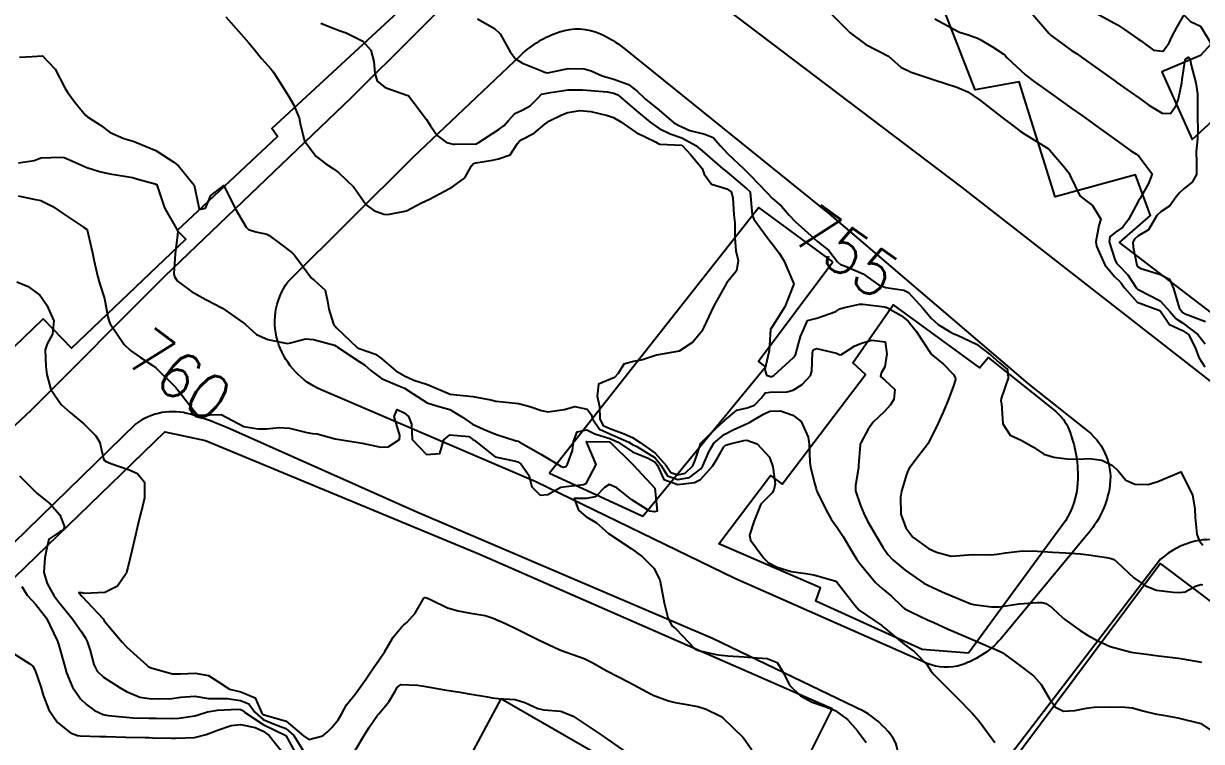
# Model space of a CAD drawing. Header units: metres. Extents: x 307586 to 320046, y 7427249 to 7434250.
# Drawn here: x 316941.9 to 317045, y 7432226.3 to 7432289 of the extents above; entities that cross this region are included whole.
import ezdxf
from ezdxf.enums import TextEntityAlignment as Align

# ---------------------------------------------------------------- set-up
doc = ezdxf.new("R2010")
doc.units = ezdxf.units.M
doc.header["$MEASUREMENT"] = 0
for name, color, linetype in [('Cotas', 45, 'Continuous'), ('Curvas de Nivel 1m', 11, 'Continuous'), ('Curvas de Nivel 5m', 15, 'Continuous'), ('Edificações', 30, 'Continuous'), ('Vias Primárias', 230, 'Continuous')]:
    doc.layers.add(name, color=color, linetype=linetype)
doc.styles.add('Style-STANDARD', font='STANDARD.shx')

msp = doc.modelspace()

# ---------------------------------------------------------------- linework, layer by layer
at = {"layer": 'Curvas de Nivel 1m', "flags": 128}
for points, elevation in [([(317012.23, 7432290.25), (317013.65, 7432288.84), (317013.95, 7432288.54), (317014.26, 7432288.23), (317015.63, 7432287.22), (317017.61, 7432286.19), (317018.68, 7432285.25), (317019.6, 7432284.8), (317021.59, 7432284.14), (317023.59, 7432283.48), (317024.55, 7432283.07), (317025.58, 7432282.39), (317025.95, 7432282.09), (317027.55, 7432280.85), (317028.61, 7432280.05), (317029.14, 7432279.65), (317029.54, 7432279.39), (317031.15, 7432278.4), (317031.52, 7432278.16), (317031.69, 7432278.02), (317032.93, 7432276.59), (317033.37, 7432276), (317033.5, 7432275.73), (317034.35, 7432273.99), (317034.98, 7432273.49), (317035.46, 7432273.14), (317036.18, 7432271.96), (317036.02, 7432271.39), (317035.74, 7432269.97), (317035.8, 7432269.59), (317036.52, 7432267.96), (317037.39, 7432266.94), (317037.89, 7432266.45), (317038.26, 7432265.94), (317039.36, 7432264.69), (317041.26, 7432263.99), (317041.35, 7432263.95), (317041.39, 7432263.9), (317042.18, 7432262.73), (317043.34, 7432262.22), (317043.85, 7432261.86), (317044.44, 7432260.73), (317044.76, 7432259.86), (317045.29, 7432259.03)], 754), ([(317030.07, 7432290.04), (317031.64, 7432288.22), (317031.85, 7432288.02), (317033.63, 7432286.7), (317034.05, 7432286.42), (317034.7, 7432285.98), (317035.61, 7432285.32), (317037.52, 7432283.95), (317037.59, 7432283.9), (317038.74, 7432283.09), (317039.58, 7432282.49), (317040.39, 7432281.91), (317041.56, 7432281.22), (317042.28, 7432281.18), (317042.78, 7432281.89), (317042.99, 7432282.47), (317043.27, 7432283.88), (317043.31, 7432284.17), (317043.57, 7432285.88), (317043.58, 7432285.92), (317043.62, 7432285.98), (317043.85, 7432286.1), (317043.99, 7432285.87), (317044.08, 7432285.41), (317044.5, 7432283.87), (317044.64, 7432282.92), (317044.64, 7432281.86), (317044.64, 7432280.78), (317044.67, 7432279.86), (317044.63, 7432278.96), (317044.53, 7432277.86), (317044.56, 7432276.91), (317044.55, 7432275.86), (317044.18, 7432275.19), (317043.48, 7432274.64), (317043.08, 7432274.28), (317042.76, 7432273.89), (317042.23, 7432273.13), (317041.46, 7432272.61), (317041.09, 7432272.27), (317040.87, 7432271.91), (317040.34, 7432271.01), (317039.43, 7432270.46), (317039.14, 7432270.21), (317038.97, 7432269.93), (317039, 7432269.51), (317039.33, 7432267.92), (317039.35, 7432267.87), (317039.4, 7432267.82), (317039.68, 7432267.63), (317041.39, 7432267.11), (317042.2, 7432266.7), (317042.55, 7432265.88), (317043.03, 7432264.2), (317043.26, 7432263.87), (317043.3, 7432263.82), (317043.35, 7432263.79), (317043.55, 7432263.67), (317045.34, 7432263.01)], 752), ([(317035.77, 7432289.97), (317037.65, 7432288.93), (317038.25, 7432288.54), (317039.12, 7432287.93), (317039.43, 7432287.71), (317039.64, 7432287.56), (317040.8, 7432286.73), (317041.63, 7432286.65), (317042.16, 7432287.37), (317042.4, 7432287.89), (317042.83, 7432288.71), (317043.51, 7432289.88)], 751), ([(316959.65, 7432289.63), (316960.31, 7432288.87), (316961.62, 7432287.39), (316962.08, 7432286.85), (316962.77, 7432286.01), (316963.6, 7432285.06), (316963.78, 7432284.83), (316964.15, 7432284.26), (316965.05, 7432282.82), (316965.55, 7432281.96), (316966.05, 7432280.8), (316966.17, 7432280.17), (316966.53, 7432278.8), (316967.5, 7432277.45), (316968.4, 7432276.78), (316969.07, 7432276.35), (316969.49, 7432276.03), (316970.83, 7432274.75), (316971.46, 7432273.87), (316971.92, 7432273.2), (316972.59, 7432272.72), (316973.45, 7432272.39), (316973.8, 7432272.35), (316975.45, 7432272.69), (316976.76, 7432273.37), (316977.46, 7432273.71), (316979.21, 7432274.64), (316979.47, 7432274.77), (316980.56, 7432275.55), (316981.14, 7432276.62), (316981.31, 7432276.81), (316981.5, 7432276.87), (316982.98, 7432277.11), (316983.5, 7432277.23), (316984.5, 7432277.58), (316985.14, 7432278.57), (316985.32, 7432278.78), (316985.53, 7432278.9), (316986.62, 7432279.47), (316987.54, 7432280.25), (316987.94, 7432280.54), (316989.02, 7432281.06), (316989.55, 7432281.27), (316990.61, 7432281.46), (316991.56, 7432281.36), (316993.03, 7432281), (316993.55, 7432280.83), (316994.18, 7432280.46), (316995.53, 7432279.52), (316997.24, 7432278.72), (316997.52, 7432278.54), (316997.6, 7432278.51), (316999.52, 7432278.41), (316999.55, 7432278.4), (317000.33, 7432277.57), (317001.32, 7432276.38), (317001.49, 7432275.88), (317002.11, 7432275), (317003.48, 7432274.6), (317003.85, 7432274.35), (317004, 7432273.82), (317004.09, 7432272.34), (317004.16, 7432271.63), (317004.16, 7432270.34), (317004.25, 7432269.18), (317004.47, 7432268.34), (317004.3, 7432267.43), (317003.45, 7432266.35), (317003.41, 7432266.31), (317003.37, 7432266.24), (317002.33, 7432264.37), (317001.45, 7432262.5), (317001.4, 7432262.38), (317001.38, 7432262.33), (317001.33, 7432262.23), (317000.49, 7432261.21), (316999.3, 7432260.4), (316997.3, 7432260.07), (316996.08, 7432259.66), (316995.29, 7432259.52), (316994.47, 7432259.28), (316993.97, 7432258.46), (316993.64, 7432258.11), (316993.28, 7432257.97), (316992.23, 7432257.53), (316992.13, 7432256.49), (316992.33, 7432255.57), (316992.37, 7432254.48), (316992.66, 7432253.91), (316993.22, 7432253.65), (316994.48, 7432253.19), (316995.22, 7432252.86), (316995.89, 7432252.44), (316997.2, 7432251.48), (316998.15, 7432250.42), (316998.58, 7432249.81), (316999.17, 7432249.6), (316999.83, 7432249.74), (317000.49, 7432250.39), (317000.69, 7432250.88), (317001.2, 7432252.38), (317002.05, 7432253.2), (317003.23, 7432254.32), (317003.25, 7432254.33), (317003.27, 7432254.35), (317004.33, 7432255.25), (317005.24, 7432255.46), (317005.88, 7432255.69), (317006.49, 7432256.32), (317006.82, 7432256.76), (317007.26, 7432256.84), (317008.7, 7432256.85), (317009.26, 7432257.01), (317010.05, 7432257.49), (317010.78, 7432258.27), (317010.9, 7432258.65), (317010.95, 7432260.26), (317011.03, 7432260.54), (317011.31, 7432260.65), (317013.05, 7432260.23), (317013.23, 7432260.16), (317013.3, 7432260.11), (317013.45, 7432260.08), (317013.66, 7432260.23), (317014.65, 7432260.88), (317015.32, 7432261.15), (317016.15, 7432261.38), (317017.32, 7432261.22), (317017.45, 7432260.19), (317017.29, 7432259.03), (317016.98, 7432258.5), (317016.9, 7432258.19), (317017.28, 7432257.89), (317018.16, 7432257.07), (317018.06, 7432256.18), (317017.75, 7432255.68), (317017.25, 7432255.13), (317016.75, 7432254.68), (317016.28, 7432254.2), (317015.83, 7432253.6), (317015.22, 7432252.47), (317015.14, 7432252.28), (317015.12, 7432252.21), (317014.99, 7432250.41), (317014.97, 7432250.21), (317014.71, 7432248.68), (317014.72, 7432248.21), (317015.15, 7432246.92), (317015.45, 7432246.21), (317015.78, 7432245.56), (317016.57, 7432244.2), (317017.1, 7432243.29), (317017.55, 7432242.64), (317017.99, 7432242.18), (317019.08, 7432241.28), (317020.71, 7432240.14), (317021.06, 7432239.95), (317022.31, 7432239.38), (317023.05, 7432239.06), (317024.82, 7432238.32), (317025.04, 7432238.26), (317026.63, 7432238.07), (317027.04, 7432238.05), (317027.29, 7432238.07), (317029.05, 7432238.32), (317030.62, 7432238.45), (317031.05, 7432238.44), (317031.38, 7432238.35), (317031.91, 7432238.01), (317032.49, 7432237.45), (317033.03, 7432236.96), (317034.38, 7432235.98), (317035.02, 7432235.59), (317035.85, 7432235.13), (317037, 7432234.59), (317038.83, 7432234.09), (317039, 7432234.06), (317040.18, 7432233.91), (317040.99, 7432233.8), (317042.71, 7432233.59), (317042.99, 7432233.56), (317043.34, 7432233.51), (317044.99, 7432233.22)], 757), ([(316967.95, 7432289.09), (316968.75, 7432288.77), (316969.64, 7432288.4), (316970.16, 7432288.23), (316971.62, 7432287.5), (316972.31, 7432286.73), (316972.6, 7432285.72), (316972.66, 7432284.72), (316972.89, 7432284.02), (316973.58, 7432283.45), (316975.47, 7432282.8), (316975.57, 7432282.76), (316975.65, 7432282.69), (316976.04, 7432282.22), (316977.18, 7432280.67), (316977.54, 7432280.11), (316978.12, 7432279.25), (316978.93, 7432278.65), (316979.52, 7432278.5), (316979.66, 7432278.5), (316981.52, 7432278.53), (316981.6, 7432278.54), (316981.72, 7432278.62), (316983.54, 7432279.83), (316983.98, 7432280.15), (316984.37, 7432280.58), (316984.93, 7432281.2), (316985.56, 7432281.48), (316986.27, 7432281.85), (316986.96, 7432282.56), (316987.26, 7432282.87), (316987.58, 7432282.95), (316988.05, 7432283.02), (316989.58, 7432283.25), (316990.84, 7432283.25), (316991.58, 7432283.2), (316992.99, 7432283.08), (316993.58, 7432282.97), (316993.92, 7432282.82), (316994.35, 7432282.47), (316995.56, 7432281.42), (316996.77, 7432280.44), (316997.54, 7432279.87), (316998.52, 7432279.4), (316999.53, 7432279.07), (317000.74, 7432278.39), (317001.51, 7432277.76), (317003.13, 7432276.36), (317003.33, 7432276.19), (317003.49, 7432276.06), (317005.21, 7432274.59), (317005.47, 7432274.36), (317005.5, 7432274.33), (317005.51, 7432274.29), (317005.67, 7432272.33), (317005.82, 7432271.96), (317007.01, 7432270.31), (317007.19, 7432270.08), (317007.42, 7432269.8), (317008.07, 7432268.96), (317008.47, 7432268.29), (317009.31, 7432266.35), (317009.32, 7432266.28), (317009.3, 7432266.21), (317008.54, 7432264.29), (317007.33, 7432262.4), (317007.3, 7432262.35), (317007.29, 7432262.31), (317007.16, 7432260.46), (317007.14, 7432260.31), (317006.8, 7432258.8), (317006.93, 7432258.31), (317007.28, 7432258.19), (317007.4, 7432258.19), (317007.6, 7432258.31), (317009.3, 7432259.86), (317009.48, 7432260.1), (317009.52, 7432260.28), (317009.91, 7432261.69), (317010.17, 7432262.27), (317010.52, 7432263.09), (317011.34, 7432263.29), (317013.01, 7432263.89), (317013.35, 7432264.1), (317013.44, 7432264.14), (317013.77, 7432264.23), (317015.06, 7432264.51), (317015.36, 7432264.52), (317017.27, 7432264.28), (317017.35, 7432264.26), (317017.41, 7432264.25), (317017.52, 7432264.19), (317018.71, 7432263.53), (317019.34, 7432263.02), (317020.02, 7432262.15), (317021.3, 7432260.2), (317021.35, 7432260.14), (317022.43, 7432259.26), (317023.29, 7432258.38), (317023.45, 7432258.11), (317023.46, 7432257.93), (317023.28, 7432257.39), (317022.82, 7432256.12), (317022.35, 7432255.02), (317021.94, 7432254.13), (317021.22, 7432252.63), (317021.04, 7432252.32), (317020.92, 7432252.14), (317020.18, 7432251.17), (317019.42, 7432250.16), (317019.33, 7432250.01), (317019.18, 7432249.64), (317018.74, 7432248.17), (317018.65, 7432247.66), (317018.69, 7432246.17), (317019.12, 7432244.96), (317019.75, 7432244.15), (317021.1, 7432243.17), (317021.82, 7432242.85), (317023.1, 7432242.5), (317024.6, 7432242.6), (317025.1, 7432242.64), (317026.56, 7432242.62), (317027.1, 7432242.67), (317027.83, 7432242.79), (317029.1, 7432242.94), (317030.17, 7432242.96), (317031.1, 7432242.91), (317031.94, 7432242.85), (317033.1, 7432242.77), (317034.39, 7432242.68), (317035.1, 7432242.61), (317036.68, 7432242.37), (317037.1, 7432242.3), (317037.35, 7432242.2), (317037.64, 7432241.94), (317039.07, 7432240.61), (317040.08, 7432239.91), (317041.06, 7432239.52), (317042.51, 7432239.33), (317043.06, 7432239.3), (317043.56, 7432239.36), (317044.47, 7432239.86), (317044.92, 7432240), (317045.07, 7432239.99)], 756), ([(317021.66, 7432289.47), (317023.06, 7432288.71), (317023.65, 7432288.39), (317023.83, 7432288.3), (317024.41, 7432288.11), (317025.34, 7432287.8), (317025.64, 7432287.66), (317026.7, 7432287.01), (317027.63, 7432286.41), (317027.8, 7432286.25), (317027.98, 7432286.06), (317029.6, 7432284.56), (317030.26, 7432284.03), (317031.58, 7432283.1), (317033.13, 7432282), (317033.57, 7432281.69), (317034.57, 7432280.98), (317035.55, 7432280.27), (317035.97, 7432279.97), (317037.53, 7432278.85), (317038.06, 7432278.48), (317038.82, 7432277.93), (317039.25, 7432277.65), (317039.52, 7432277.46), (317040.68, 7432275.91), (317040.34, 7432275.06), (317039.71, 7432273.92), (317039.62, 7432273.77), (317039.47, 7432273.54), (317038.59, 7432271.93), (317038.12, 7432271.26), (317037.44, 7432270.77), (317036.97, 7432270.42), (317036.91, 7432269.96), (317037.41, 7432268.43), (317037.56, 7432268.1), (317037.7, 7432267.95), (317038.54, 7432267.08), (317039.3, 7432265.92), (317039.38, 7432265.82), (317039.57, 7432265.73), (317041.37, 7432264.81), (317042.22, 7432263.89), (317042.74, 7432263.28), (317043.34, 7432262.9), (317044.66, 7432261.86), (317045.32, 7432261.04)], 753), ([(316941.6, 7432286.12), (316942.7, 7432286.18), (316943.6, 7432286.22), (316944.72, 7432285.06), (316945.57, 7432283.44), (316945.79, 7432283.05), (316946.42, 7432282.17), (316947.37, 7432281.03), (316947.54, 7432280.91), (316948.69, 7432280.16), (316949.53, 7432279.54), (316950.71, 7432278.99), (316951.52, 7432278.76), (316951.83, 7432278.66), (316953.51, 7432277.94), (316955.09, 7432276.93), (316955.49, 7432276.61), (316956.87, 7432274.92), (316957.25, 7432273.11), (316957.29, 7432272.91), (316957.44, 7432272.83), (316957.87, 7432272.9), (316958.33, 7432274.02), (316959.47, 7432274.88), (316960.47, 7432272.87), (316961.43, 7432271.24), (316961.63, 7432271.06), (316962.25, 7432270.85), (316963.22, 7432270.63), (316963.42, 7432270.53), (316964.46, 7432269.77), (316965.41, 7432269.04), (316965.64, 7432268.81), (316966.41, 7432267.78), (316967.13, 7432266.79), (316967.37, 7432266.62), (316968.32, 7432265.73), (316968.54, 7432264.77), (316968.64, 7432264.07), (316969.05, 7432262.76), (316969.33, 7432262.44), (316971.14, 7432260.74), (316971.3, 7432260.65), (316972.72, 7432260.14), (316973.29, 7432259.74), (316974.51, 7432258.7), (316975.28, 7432258.25), (316976.08, 7432257.88), (316977.27, 7432257.49), (316979.25, 7432256.64), (316981.25, 7432256.44), (316982.82, 7432256.17), (316983.25, 7432256.04), (316983.86, 7432255.97), (316985.25, 7432255.83), (316986.23, 7432255.57), (316987.24, 7432255.23), (316987.81, 7432255.11), (316989.24, 7432255.31), (316990.18, 7432255.58), (316991.24, 7432255.34), (316991.61, 7432254.87), (316991.71, 7432254.49), (316992.32, 7432253.58), (316993.22, 7432253.17), (316994.88, 7432252.45), (316995.21, 7432252.26), (316995.58, 7432252.08), (316997.19, 7432251.08), (316997.73, 7432250.42), (316998.27, 7432249.51), (316999.17, 7432249.18), (317000.19, 7432249.37), (317001.18, 7432250.12), (317001.36, 7432250.38), (317001.91, 7432251.66), (317002.34, 7432252.36), (317003.22, 7432253.12), (317004.03, 7432253.53), (317005.23, 7432254.08), (317005.4, 7432254.16), (317005.68, 7432254.33), (317006.66, 7432254.89), (317007.24, 7432255.16), (317008.15, 7432255.2), (317009.24, 7432254.81), (317009.97, 7432254.27), (317010.59, 7432252.9), (317010.68, 7432252.27), (317010.74, 7432250.71), (317010.79, 7432250.26), (317011.17, 7432248.79), (317011.28, 7432248.38), (317011.32, 7432248.26), (317011.44, 7432247.98), (317012.3, 7432246.24), (317012.6, 7432245.71), (317013.12, 7432245), (317013.64, 7432244.22), (317014.43, 7432242.88), (317014.83, 7432242.21), (317015.09, 7432241.84), (317016.46, 7432240.2), (317017.06, 7432239.67), (317017.87, 7432239), (317018.74, 7432238.16), (317018.89, 7432238.01), (317019.04, 7432237.9), (317019.56, 7432237.63), (317021.03, 7432236.93), (317021.57, 7432236.68), (317022.82, 7432236.11), (317023.02, 7432236.02), (317023.17, 7432235.96), (317025.01, 7432235.18), (317026.57, 7432234.5), (317027, 7432234.33), (317027.54, 7432234.06), (317028.39, 7432233.45), (317028.98, 7432233.03), (317030.29, 7432232.03), (317030.96, 7432231.27), (317031.7, 7432230.01), (317032.21, 7432229.28), (317032.93, 7432228.95), (317033.91, 7432229.01), (317034.94, 7432229.21), (317035.61, 7432229.29), (317036.94, 7432229.33), (317038.31, 7432229.3), (317038.94, 7432229.22), (317039.86, 7432228.98), (317040.93, 7432228.7), (317041.63, 7432228.59), (317042.93, 7432228.37), (317044.92, 7432227.85), (317046.91, 7432226.51)], 758), ([(316941.49, 7432276.87), (316942.86, 7432277.08), (316943.32, 7432277.25), (316943.5, 7432277.3), (316945.17, 7432277.38), (316945.5, 7432277.33), (316946.17, 7432277.04), (316947.49, 7432276.47), (316948.6, 7432276.13), (316949.48, 7432275.92), (316950.77, 7432275.7), (316951.48, 7432275.58), (316951.95, 7432275.44), (316953.47, 7432275.03), (316953.59, 7432274.95), (316953.65, 7432274.77), (316954.27, 7432272.94), (316955.42, 7432270.97), (316955.44, 7432270.93), (316955.42, 7432270.57), (316955.22, 7432268.93), (316955.1, 7432267.21), (316955.14, 7432266.93), (316955.37, 7432266.56), (316956.65, 7432265.63), (316957.36, 7432265.22), (316957.56, 7432265.11), (316957.96, 7432264.9), (316959.34, 7432264.16), (316961.21, 7432262.86), (316961.32, 7432262.76), (316962.33, 7432261.86), (316963.31, 7432261.42), (316965.03, 7432261.09), (316965.31, 7432261.14), (316966.6, 7432261.5), (316967.31, 7432261.42), (316969.14, 7432260.93), (316969.3, 7432260.84), (316969.42, 7432260.76), (316971.29, 7432259.52), (316971.77, 7432259.21), (316972.33, 7432258.72), (316973.27, 7432258.03), (316974.43, 7432257.53), (316975.26, 7432257.17), (316976.03, 7432256.68), (316977.25, 7432255.89), (316978.18, 7432255.6), (316979.24, 7432255.32), (316980.33, 7432254.63), (316981.23, 7432254.02), (316982.19, 7432253.58), (316983.22, 7432253.15), (316985.05, 7432252.57), (316985.21, 7432252.53), (316985.29, 7432252.49), (316987.2, 7432251.42), (316988.65, 7432250.53), (316988.98, 7432250.32), (316989.18, 7432250.28), (316989.37, 7432250.33), (316989.52, 7432250.52), (316989.97, 7432251.74), (316990.05, 7432252.51), (316990.36, 7432253.37), (316991.22, 7432253.52), (316991.92, 7432253.19), (316993.22, 7432252.78), (316993.96, 7432252.46), (316995.2, 7432251.61), (316996.57, 7432251.06), (316997.19, 7432250.72), (316997.39, 7432250.43), (316997.96, 7432249.2), (316999.17, 7432248.76), (317000.64, 7432248.92), (317001.17, 7432249.2), (317002.2, 7432250.36), (317002.58, 7432250.97), (317003.21, 7432252.05), (317003.36, 7432252.2), (317003.87, 7432252.34), (317004.95, 7432252.6), (317005.22, 7432252.62), (317006.13, 7432252.32), (317007.2, 7432251.15), (317007.5, 7432250.31), (317007.68, 7432248.81), (317007.59, 7432248.3), (317007.44, 7432248.02), (317007.15, 7432247.74), (317006.43, 7432247.03), (317006.14, 7432246.32), (317005.86, 7432245.59), (317005.45, 7432244.33), (317005.55, 7432243.89), (317006.69, 7432242.31), (317007.09, 7432241.93), (317007.86, 7432241.52), (317009.08, 7432241.16), (317010.37, 7432240.97), (317011.07, 7432240.87), (317012.99, 7432240.31), (317013.06, 7432240.27), (317013.1, 7432240.23), (317013.24, 7432240.05), (317014.65, 7432238.21), (317015.04, 7432237.77), (317016.33, 7432236.89), (317017.03, 7432236.42), (317017.15, 7432236.31), (317017.28, 7432236.19), (317019, 7432234.76), (317019.84, 7432234.15), (317020.98, 7432232.99), (317021.32, 7432232.48), (317021.6, 7432232.13), (317022.95, 7432230.77), (317023.61, 7432230.1), (317024.93, 7432228.77), (317025.54, 7432228.08), (317026.9, 7432226.19)], 759), ([(316941.37, 7432266.46), (316942.35, 7432266.07), (316943.36, 7432265.3), (316943.53, 7432265.07), (316943.97, 7432264.43), (316944.6, 7432263.06), (316944.48, 7432261.89), (316944.01, 7432261.06), (316943.84, 7432260.52), (316943.9, 7432259.06), (316943.97, 7432258.36), (316944.32, 7432257.06), (316945.24, 7432255.74), (316946.02, 7432255.04), (316947.22, 7432254.05), (316948.28, 7432253.01), (316948.61, 7432252.42), (316948.95, 7432251), (316949.04, 7432250.86), (316949.18, 7432250.76), (316949.58, 7432250.6), (316951.17, 7432250.05), (316951.91, 7432249.71), (316952.53, 7432248.96), (316952.52, 7432247.58), (316952.37, 7432246.96), (316952.12, 7432245.97), (316951.89, 7432244.97), (316951.74, 7432244.33), (316951.42, 7432242.97), (316951.07, 7432241.49), (316950.95, 7432241.09), (316950.91, 7432240.98), (316950.17, 7432239.87), (316949.05, 7432239.32), (316947.26, 7432239.24), (316947.05, 7432239.29), (316946.78, 7432239.3), (316947.02, 7432239.03), (316947.04, 7432239), (316948.9, 7432237), (316948.95, 7432236.94), (316949.01, 7432236.85), (316950.56, 7432234.98), (316950.99, 7432234.53), (316952.73, 7432232.95), (316952.86, 7432232.85), (316952.96, 7432232.78), (316953.21, 7432232.7), (316954.96, 7432232.21), (316955.68, 7432232.2), (316956.96, 7432232.26), (316958.12, 7432232.06), (316958.95, 7432231.54), (316959.96, 7432230.87), (316960.94, 7432230.64), (316962.21, 7432230.11), (316962.76, 7432228.83), (316962.92, 7432228.65), (316963.2, 7432228.55), (316964.91, 7432228.06), (316966.43, 7432226.79), (316966.89, 7432226.46), (316968.12, 7432226.77), (316968.54, 7432227.12), (316968.9, 7432227.51), (316969.48, 7432228.19), (316969.8, 7432228.75), (316970.2, 7432229.48), (316970.94, 7432230.42), (316971.2, 7432230.74), (316971.91, 7432231.77), (316972.56, 7432232.72), (316972.98, 7432233.33), (316973.54, 7432234.16), (316973.86, 7432234.7), (316974.28, 7432235.42), (316975.01, 7432236.29), (316975.22, 7432236.48), (316975.46, 7432236.69), (316976.2, 7432237.5), (316976.88, 7432238.67), (316976.93, 7432238.78), (316977.04, 7432238.87), (316977.23, 7432238.85), (316977.59, 7432238.66), (316979.03, 7432237.96), (316979.95, 7432237.7), (316981.03, 7432237.52), (316982.33, 7432237.29), (316983.02, 7432237.08), (316984.15, 7432236.58), (316985.01, 7432236.16), (316985.78, 7432235.79), (316987, 7432235.19), (316987.44, 7432234.98), (316988.36, 7432234.53), (316988.79, 7432234.32), (316988.99, 7432234.23), (316989.42, 7432234.09), (316990.98, 7432233.53), (316991.68, 7432233.19), (316992.97, 7432232.47), (316994.96, 7432231.46), (316996.84, 7432230.43), (316996.94, 7432230.38), (316998.37, 7432229.84), (316998.94, 7432229.7), (316999.78, 7432229.55), (317000.93, 7432229.35), (317001.67, 7432229.11), (317002.92, 7432228.49), (317003.13, 7432228.35), (317004.9, 7432226.64), (317005.14, 7432226.33), (317005.64, 7432225.57)], 761), ([(316941.58, 7432249.5), (316941.99, 7432249.09), (316943.15, 7432247.98), (316944.27, 7432247.06), (316945.12, 7432246.11), (316945.53, 7432245.05), (316945.4, 7432244.76), (316945.11, 7432244.62), (316944.17, 7432243.98), (316943.95, 7432243.06), (316943.81, 7432242.33), (316943.72, 7432241.06), (316944.02, 7432240.09), (316944.59, 7432239.05), (316945.03, 7432238.47), (316946.2, 7432237.04), (316947, 7432235.87), (316947.34, 7432235.37), (316947.52, 7432235.02), (316947.77, 7432234.23), (316948.09, 7432233.01), (316948.38, 7432232.43), (316948.95, 7432231.92), (316950.4, 7432230.99), (316950.94, 7432230.66), (316952.13, 7432230.16), (316952.93, 7432230.05), (316953.85, 7432230.03), (316954.93, 7432230.04), (316955.7, 7432230.16), (316956.94, 7432230.26), (316958.11, 7432230.06), (316958.93, 7432230.05), (316959.77, 7432230.04), (316960.93, 7432229.88), (316961.65, 7432229.57), (316962.18, 7432228.84), (316962.91, 7432228.21), (316963.95, 7432227.78), (316964.9, 7432227.43), (316965.59, 7432226.8), (316966.76, 7432224.91)], 762), ([(316941.79, 7432239.83), (316942.25, 7432239.08), (316943.03, 7432238.27), (316943.96, 7432237.06), (316944.87, 7432235.18), (316944.92, 7432235.05), (316944.99, 7432234.79), (316945.5, 7432233.04), (316945.71, 7432232.28), (316946.22, 7432231.04), (316946.93, 7432230.01), (316947.44, 7432229.53), (316948.15, 7432229.01), (316948.92, 7432228.66), (316949.34, 7432228.57), (316950.91, 7432228.41), (316951.52, 7432228.37), (316952.91, 7432228.33), (316953.54, 7432228.32), (316954.91, 7432228.3), (316955.52, 7432228.32), (316956.92, 7432228.52), (316957.21, 7432228.61), (316958.05, 7432228.89), (316958.92, 7432229.04), (316960.68, 7432229.11), (316960.93, 7432229.09), (316961.08, 7432229.02), (316961.27, 7432228.85), (316962.91, 7432227.76), (316964.89, 7432226.81), (316965.99, 7432224.8)], 763), ([(316940.98, 7432234.04), (316942.48, 7432233.08), (316942.75, 7432232.86), (316942.96, 7432232.5), (316943.45, 7432231.06), (316943.67, 7432230.33), (316944.16, 7432229.06), (316944.91, 7432227.94), (316946.06, 7432227.04), (316946.66, 7432226.8), (316946.89, 7432226.77), (316948.62, 7432226.73), (316948.89, 7432226.73), (316949.17, 7432226.72), (316950.89, 7432226.68), (316952.57, 7432226.64), (316952.89, 7432226.63), (316953.22, 7432226.62), (316954.89, 7432226.59), (316955.24, 7432226.58), (316956.89, 7432226.65), (316957.93, 7432226.89), (316958.62, 7432227.16), (316958.9, 7432227.27), (316960.1, 7432227.68), (316960.91, 7432227.78), (316962.22, 7432227.52), (316962.9, 7432227.19), (316963.42, 7432226.82), (316964.87, 7432225.01)], 764), ([(316970.88, 7432225.37), (316971.67, 7432226.73), (316972.15, 7432227.48), (316972.92, 7432228.59), (316972.97, 7432228.66), (316973.03, 7432228.71), (316973.89, 7432229.75), (316974.45, 7432230.69), (316974.63, 7432231.01), (316974.95, 7432231.27), (316976.42, 7432231.21), (316976.95, 7432231.12), (316978.77, 7432230.81), (316978.95, 7432230.79), (316979.94, 7432230.63), (316980.94, 7432230.46), (316982.52, 7432230.18), (316982.94, 7432230.1), (316983.47, 7432230.05), (316984.94, 7432229.95), (316985.8, 7432229.7), (316986.93, 7432229.17), (316987.45, 7432229.07), (316988.93, 7432228.93), (316990.01, 7432228.51), (316990.91, 7432227.91), (316992.57, 7432226.8), (316992.89, 7432226.59), (316993.07, 7432226.47), (316994.88, 7432225.17)], 762)]:
    msp.add_lwpolyline(points, dxfattribs=dict(at, elevation=elevation))
at = {"layer": 'Curvas de Nivel 5m', "flags": 128}
for points, elevation in [([(316981.65, 7432289.46), (316983.14, 7432288.61), (316983.64, 7432288.14), (316984.52, 7432286.59), (316984.99, 7432285.96), (316985.6, 7432285.59), (316987.19, 7432284.96), (316987.6, 7432284.76), (316987.8, 7432284.75), (316989.6, 7432285.12), (316991, 7432285.1), (316991.6, 7432284.91), (316992.57, 7432284.49), (316993.59, 7432284.18), (316994.85, 7432283.73), (316995.58, 7432283.17), (316996.36, 7432282.44), (316997.56, 7432281.47), (316998.8, 7432280.41), (316999.27, 7432280.13), (316999.54, 7432280.02), (317000.23, 7432279.7), (317001.53, 7432279.37), (317002.26, 7432279.1), (317002.9, 7432278.36), (317003.51, 7432277.7), (317004.96, 7432276.34), (317005.49, 7432275.84), (317006.95, 7432274.32), (317007.47, 7432273.75), (317008.24, 7432273.08), (317008.91, 7432272.29), (317009.44, 7432271.74), (317011.1, 7432270.26), (317011.42, 7432269.98), (317012.38, 7432269.22), (317013.16, 7432268.23), (317013.4, 7432267.98), (317013.76, 7432267.87), (317015.39, 7432267.16), (317016.74, 7432266.2), (317017.37, 7432265.99), (317018.95, 7432265.74), (317019.37, 7432265.54), (317020.64, 7432264.15), (317021.34, 7432263.29), (317021.95, 7432262.74), (317022.94, 7432262.12), (317023.33, 7432261.92), (317023.63, 7432261.8), (317025.32, 7432261.01), (317026.52, 7432260.08), (317027.3, 7432259.43), (317028.03, 7432258.8), (317028.09, 7432258.06), (317027.47, 7432256.27), (317027.42, 7432256.07), (317027.49, 7432255.84), (317027.62, 7432254.06), (317028.24, 7432253.07), (317029.22, 7432252.63), (317030.28, 7432252.03), (317031.2, 7432251.41), (317032.07, 7432251.14), (317033.2, 7432251), (317034.2, 7432250.98), (317035.2, 7432251.03), (317036.28, 7432250.88), (317037.19, 7432250.43), (317037.69, 7432249.94), (317038.37, 7432249.13), (317039.17, 7432248.77), (317040.32, 7432248.76), (317041.17, 7432249.03), (317043.18, 7432249.87), (317044.2, 7432247.86), (317044.4, 7432246.6), (317044.44, 7432245.86), (317044.57, 7432244.4), (317044.77, 7432243.85), (317045.11, 7432243.45)], 755), ([(316941.46, 7432273.99), (316942.83, 7432273.7), (316943.45, 7432273.57), (316944.51, 7432273.06), (316945.44, 7432272.42), (316947.2, 7432271.26), (316947.42, 7432271.11), (316947.47, 7432271.08), (316947.5, 7432271.03), (316947.87, 7432269.49), (316947.98, 7432269.02), (316948.13, 7432268.28), (316948.4, 7432267.01), (316948.63, 7432266.27), (316949.02, 7432265.01), (316949.33, 7432263.41), (316949.43, 7432263), (316949.52, 7432262.8), (316950.76, 7432260.99), (316951.3, 7432260.47), (316952.17, 7432259.85), (316953.28, 7432259.12), (316953.51, 7432258.95), (316955.26, 7432257.22), (316955.51, 7432256.93), (316956.52, 7432255.63), (316957.11, 7432254.91), (316957.23, 7432254.84), (316957.32, 7432254.82), (316959.23, 7432254.88), (316961.22, 7432253.83), (316962.45, 7432253.61), (316963.21, 7432253.63), (316964.3, 7432253.74), (316965.22, 7432253.67), (316966.72, 7432253.29), (316967.22, 7432253.22), (316967.62, 7432253.18), (316969.21, 7432252.76), (316971.21, 7432252.44), (316971.56, 7432252.38), (316973.2, 7432252.02), (316973.85, 7432252.05), (316974.82, 7432252.69), (316974.86, 7432253.05), (316974.37, 7432254.7), (316974.63, 7432255.3), (316975.24, 7432255.01), (316975.62, 7432254.69), (316975.89, 7432254.02), (316975.95, 7432252.68), (316977.19, 7432251.38), (316978.37, 7432251.47), (316978.72, 7432252.65), (316979.22, 7432253.1), (316980.89, 7432252.95), (316981.21, 7432252.71), (316981.27, 7432252.67), (316981.35, 7432252.62), (316983.19, 7432251.17), (316984.97, 7432250.79), (316985.19, 7432250.74), (316985.45, 7432250.57), (316986.15, 7432249.58), (316986.42, 7432248.56), (316987.15, 7432247.83), (316987.82, 7432247.87), (316988.95, 7432248.52), (316989.16, 7432248.54), (316990.92, 7432248.75), (316991.17, 7432248.85), (316992.04, 7432250.49), (316991.21, 7432252.42), (316991.19, 7432252.5), (316991.2, 7432252.52), (316991.21, 7432252.52), (316991.23, 7432252.52), (316993.21, 7432252.49), (316993.27, 7432252.47), (316995.18, 7432250.55), (316995.29, 7432250.45), (316997.16, 7432248.43), (316997.38, 7432246.43), (316997.13, 7432246.36), (316996.74, 7432246.43), (316995.15, 7432247.41), (316993.83, 7432248.46), (316993.17, 7432248.76), (316992.76, 7432248.48), (316991.97, 7432247.67), (316991.15, 7432247.52), (316990.11, 7432247.54), (316990.48, 7432246.51), (316991.13, 7432245.96), (316992.05, 7432245.41), (316993.11, 7432244.47), (316995.1, 7432243.16), (316996.1, 7432242.44), (316997.08, 7432241.43), (316997.61, 7432240.42), (316997.84, 7432239.21), (316997.97, 7432238.42), (316998.29, 7432237.14), (316998.65, 7432236.41), (316998.86, 7432236.25), (316999.01, 7432236.13), (317000.66, 7432234.38), (317000.99, 7432234.23), (317002.53, 7432233.9), (317002.99, 7432233.83), (317003.55, 7432233.78), (317004.99, 7432233.69), (317005.67, 7432233.64), (317006.99, 7432233.55), (317007.88, 7432233.2), (317008.41, 7432232.29), (317008.96, 7432231.22), (317009.91, 7432230.27), (317010.94, 7432229.72), (317012.05, 7432229.36), (317012.93, 7432229), (317014.01, 7432228.22), (317014.91, 7432227.21), (317015.65, 7432226.2)], 760)]:
    msp.add_lwpolyline(points, dxfattribs=dict(at, elevation=elevation))
at = {"layer": 'Edificações'}
for points in [[(316937.64, 7432257.46), (316943.65, 7432263.23), (316946.14, 7432260.68), (316956.14, 7432270.21), (316955.37, 7432270.97), (316964.16, 7432279.18), (316963.66, 7432279.89), (316980.44, 7432295.38), (316975.47, 7432303.74), (316956, 7432292.29), (316955.09, 7432293.87), (316952.79, 7432293.29), (316951.01, 7432301.72), (316968.25, 7432311.9), (316972.16, 7432313.58), (316969.99, 7432317.11), (316966.47, 7432315.24), (316963.15, 7432320.77), (316949.26, 7432312.89), (316944.78, 7432319.97), (316941.07, 7432318.04), (316942.12, 7432316.25), (316937.07, 7432313.99)], [(317051.33, 7432259.6), (317037.82, 7432269.91), (317040.53, 7432272.26), (317039.22, 7432275.82), (317032.2, 7432273.89), (317029.05, 7432283.96), (317025.19, 7432283.25), (317021.88, 7432291.75), (317024.64, 7432292.37), (317021.47, 7432300.14), (317024.95, 7432301.37), (317024.54, 7432302.49), (317028.9, 7432304.1), (317031.08, 7432298.82), (317034.24, 7432299.84), (317036.39, 7432293.81), (317038.74, 7432294.52), (317044.03, 7432289.24), (317044.9, 7432288.81), (317045.83, 7432287.27), (317044.9, 7432286.26), (317041.53, 7432284.83), (317044.17, 7432278.9), (317050.68, 7432284.88)], [(317054.82, 7432197.69), (317035.92, 7432201.39), (317020.07, 7432204.75), (317018.26, 7432206.1), (317017.86, 7432207.96), (317018.16, 7432210.86), (317027.89, 7432223.8), (317041.38, 7432241.85), (317046.44, 7432238.04)]]:
    msp.add_lwpolyline(points, dxfattribs=at)
msp.add_lwpolyline([(317012.73, 7432268.22), (317006.27, 7432272.97), (316987.94, 7432249.74), (316996.11, 7432245.98), (317006.85, 7432259.03), (317006.23, 7432259.54)], close=True, dxfattribs=at)
for points in [[(317024.6, 7432234.02), (317020.56, 7432234.32), (317011.26, 7432238.56), (317011.67, 7432239.73), (317002.78, 7432243.56), (317007.28, 7432249.55), (317008.3, 7432248.79), (317015.6, 7432258.38), (317014.48, 7432259.4), (317018.01, 7432264.46), (317025.57, 7432258.94), (317026.34, 7432259.85), (317032.21, 7432255.16, -0.129603), (317033.39, 7432253.58, -0.110092), (317034.15, 7432248.89, -0.128373), (317033.08, 7432245.57)], [(316931.78, 7432229.93), (316930.86, 7432230.7), (316954.31, 7432253.37), (316957.85, 7432252.6), (316981.76, 7432242.7), (317012.68, 7432229.16), (317006.53, 7432216.88), (316983.69, 7432230.01), (316979.08, 7432221.41), (316975.92, 7432223.15), (316975.3, 7432222.23), (316974.84, 7432221.3), (316975.92, 7432221), (316974.23, 7432212.55), (316959.16, 7432214.93), (316957.95, 7432215.08), (316957.76, 7432213.83), (316953.27, 7432214.99), (316953.03, 7432214.02), (316940.39, 7432216.19), (316931.6, 7432218.27, -0.222967), (316927.6, 7432221.45, -0.222192), (316927.51, 7432225.54, -0.085293), (316928.17, 7432226.54)]]:
    msp.add_lwpolyline(points, format="xyb", close=True, dxfattribs=at)
at = {"layer": 'Vias Primárias'}
for points in [[(316931.79, 7432245.15), (316942.61, 7432255.24), (316954.33, 7432267.01), (316970.63, 7432282.6), (316981.86, 7432293.78, 0.248541), (316983.25, 7432298.27, 0.098933), (316982.31, 7432300.6), (316976.38, 7432310.22), (316966.82, 7432327.18), (316958.24, 7432341.64), (316948.05, 7432358.79), (316938.04, 7432375.23)], [(316931.79, 7432245.15), (316942.61, 7432255.24), (316954.33, 7432267.01), (316970.63, 7432282.6), (316981.86, 7432293.78, 0.248541), (316983.25, 7432298.27, 0.098933), (316982.31, 7432300.6), (316976.38, 7432310.22), (316966.82, 7432327.18), (316958.24, 7432341.64), (316948.05, 7432358.79), (316938.04, 7432375.23)], [(317046.06, 7432345.14, 0.074136), (317043.08, 7432343.95), (317036.83, 7432336.77), (317024.26, 7432323.81), (317002.28, 7432302.85, 0.058368), (317000.32, 7432300.49, 0.228924), (316999.59, 7432294.72, 0.118803), (317001.39, 7432291.87), (317023.98, 7432274.76), (317047.2, 7432256.66), (317046.57, 7432255.57), (317054.62, 7432249.25), (317072.84, 7432235.07), (317092.04, 7432220.09), (317104.74, 7432210.45, 0.181449), (317110.61, 7432208.69, 0.135604), (317112.51, 7432209.36), (317121.59, 7432219.06), (317131.83, 7432230.35), (317153.68, 7432257.27, 0.300951), (317154.05, 7432261.06), (317154.05, 7432261.06)], [(317046.06, 7432345.14, 0.074136), (317043.08, 7432343.95), (317036.83, 7432336.77), (317024.26, 7432323.81), (317002.28, 7432302.85, 0.058368), (317000.32, 7432300.49, 0.228924), (316999.59, 7432294.72, 0.118803), (317001.39, 7432291.87), (317023.98, 7432274.76), (317047.2, 7432256.66), (317046.57, 7432255.57), (317054.62, 7432249.25), (317072.84, 7432235.07), (317092.04, 7432220.09), (317104.74, 7432210.45, 0.181449), (317110.61, 7432208.69, 0.135604), (317112.51, 7432209.36), (317121.59, 7432219.06), (317131.83, 7432230.35), (317153.68, 7432257.27, 0.300951), (317154.05, 7432261.06), (317154.05, 7432261.06)]]:
    msp.add_lwpolyline(points, format="xyb", dxfattribs=at)
for points in [[(316986.77, 7432249), (316967.97, 7432257.04, -0.207345), (316964.29, 7432260.94, -0.249083), (316965.07, 7432266.48), (316976.03, 7432277.36), (316985.44, 7432286.29, -0.109014), (316988.82, 7432288.33, -0.188914), (316992.41, 7432288.16, -0.065506), (316994.45, 7432286.9), (317012.43, 7432272.41), (317029.81, 7432257.58), (317035.02, 7432253.45, -0.276862), (317036.93, 7432248.38, -0.138205), (317034.93, 7432244.31), (317027.61, 7432235.46, -0.13955), (317024.01, 7432232.99, -0.185701), (317020.98, 7432233.12), (317004.16, 7432240.53)], [(316986.77, 7432249), (316967.97, 7432257.04, -0.207345), (316964.29, 7432260.94, -0.249083), (316965.07, 7432266.48), (316976.03, 7432277.36), (316985.44, 7432286.29, -0.109014), (316988.82, 7432288.33, -0.188914), (316992.41, 7432288.16, -0.065506), (316994.45, 7432286.9), (317012.43, 7432272.41), (317029.81, 7432257.58), (317035.02, 7432253.45, -0.276862), (317036.93, 7432248.38, -0.138205), (317034.93, 7432244.31), (317027.61, 7432235.46, -0.13955), (317024.01, 7432232.99, -0.185701), (317020.98, 7432233.12), (317004.16, 7432240.53)], [(316976.35, 7432246.34), (316959.99, 7432253.62, 0.032198), (316956.55, 7432254.89, 0.236752), (316951.76, 7432254.05), (316936.29, 7432239), (316927.37, 7432230.34, 0.202809), (316925.09, 7432224.93, 0.280958), (316929.28, 7432218.05, 0.105865), (316933.06, 7432217.03), (316964.1, 7432211.52), (316990.39, 7432207.35, 0.004846), (317000.42, 7432205.86, 0.169151), (317005.11, 7432206.79, 0.139748), (317006.01, 7432207.74), (317017.34, 7432222.56, 0.039523), (317018.09, 7432223.72, 0.299472), (317017.82, 7432226.86, 0.0901), (317015.49, 7432228.92), (317002.2, 7432235.28)], [(316976.35, 7432246.34), (316959.99, 7432253.62, 0.032198), (316956.55, 7432254.89, 0.236752), (316951.76, 7432254.05), (316936.29, 7432239), (316927.37, 7432230.34, 0.202809), (316925.09, 7432224.93, 0.280958), (316929.28, 7432218.05, 0.105865), (316933.06, 7432217.03), (316964.1, 7432211.52), (316990.39, 7432207.35, 0.004846), (317000.42, 7432205.86, 0.169151), (317005.11, 7432206.79, 0.139748), (317006.01, 7432207.74), (317017.34, 7432222.56, 0.039523), (317018.09, 7432223.72, 0.299472), (317017.82, 7432226.86, 0.0901), (317015.49, 7432228.92), (317002.2, 7432235.28)], [(317024.6, 7432201.56), (317062.6, 7432193.96), (317090.66, 7432188.4, 0.079785), (317094.73, 7432188.25, 0.099657), (317096.47, 7432188.83, 0.151657), (317098.13, 7432190.61), (317100.04, 7432195.21, 0.064535), (317101.41, 7432200.26, 0.097466), (317101.32, 7432201.67, 0.185987), (317100.49, 7432202.83), (317090.83, 7432209.55), (317077.84, 7432219.97), (317066.47, 7432229.05), (317052.86, 7432239.68, -0.017491), (317049.53, 7432242.47, 0.244046), (317044.43, 7432243.79, 0.128148), (317041.41, 7432242.22), (317016.92, 7432210.3, 0.227447), (317016.22, 7432206.95, 0.071606), (317017.5, 7432203.76, 0.157531), (317018.75, 7432202.64, 0.070953), (317020.78, 7432202.06)], [(317024.6, 7432201.56), (317062.6, 7432193.96), (317090.66, 7432188.4, 0.079785), (317094.73, 7432188.25, 0.099657), (317096.47, 7432188.83, 0.151657), (317098.13, 7432190.61), (317100.04, 7432195.21, 0.064535), (317101.41, 7432200.26, 0.097466), (317101.32, 7432201.67, 0.185987), (317100.49, 7432202.83), (317090.83, 7432209.55), (317077.84, 7432219.97), (317066.47, 7432229.05), (317052.86, 7432239.68, -0.017491), (317049.53, 7432242.47, 0.244046), (317044.43, 7432243.79, 0.128148), (317041.41, 7432242.22), (317016.92, 7432210.3, 0.227447), (317016.22, 7432206.95, 0.071606), (317017.5, 7432203.76, 0.157531), (317018.75, 7432202.64, 0.070953), (317020.78, 7432202.06)]]:
    msp.add_lwpolyline(points, format="xyb", close=True, dxfattribs=at)

# ---------------------------------------------------------------- texts
at = {"layer": 'Cotas', "style": 'Style-STANDARD'}
for s, rotation, p in [('755', 324.3639, (317013.94, 7432269.09, 755)), ('760', 323.2454, (316955.6, 7432258.3, 760))]:
    msp.add_text(s, height=4, rotation=rotation, dxfattribs=at).set_placement(p, align=Align.MIDDLE_CENTER)

doc.saveas('drawing.dxf')
